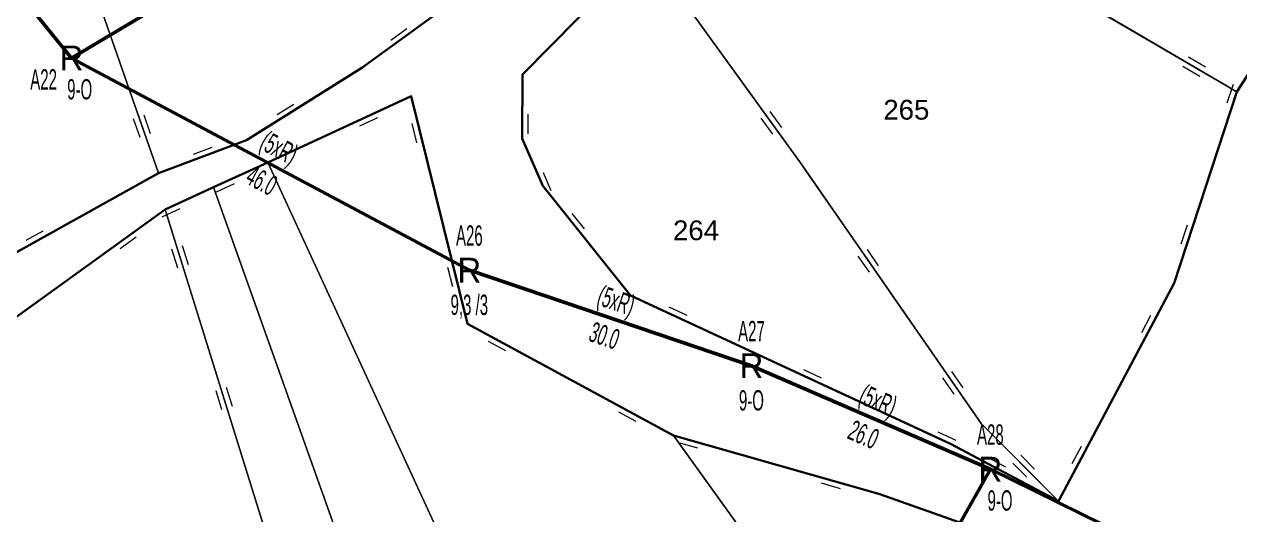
# Model space of a CAD drawing. Header units: millimetres. Extents: x 615240 to 617330, y 4151758 to 4153557.
# Drawn here: x 615829.2 to 615952.1, y 4152367.2 to 4152416.7 of the extents above; entities that cross this region are included whole.
import ezdxf
from ezdxf.enums import TextEntityAlignment as Align
from ezdxf.xclip import XClip

# ---------------------------------------------------------------- set-up
doc = ezdxf.new("R2010")
doc.units = ezdxf.units.MM
doc.header["$XCLIPFRAME"] = 2
for name, color, linetype, lineweight in [('02_ADA_ALN_YENI', 7, 'Continuous', 30), ('03_PARSEL_ALN_ESKI', 18, 'Continuous', 0), ('03_PARSEL_ALN_YENI', 171, 'Continuous', 0), ('03_PARSEL_NO_ESKI', 5, 'Continuous', 0), ('03_PARSEL_SNR_YENI', 5, 'Continuous', 0), ('06_DETAY_SNR_KROKI', 4, 'Continuous', 0), ('07_SNRTIP_GECERLI', 30, 'Continuous', 0), ('07_SNRTIP_SABIT', 18, 'Continuous', 0), ('DIREK_AG_MEVCUT', 3, 'Continuous', 25), ('HAT_AG_HAVAI_MEVCUT', 82, 'Continuous', 50), ('NOKTA_PARSEL_YENI', 30, 'Continuous', 0)]:
    doc.layers.add(name, color=color, linetype=linetype, lineweight=lineweight)
doc.styles.add('Direk', font='B_CAD')
doc.styles.get("Standard").update_dxf_attribs({"font": 'Arial'})

# ---------------------------------------------------------------- blocks, each defined once
blk = doc.blocks.new('fggg')
at = {"layer": '02_ADA_ALN_YENI', "color": 252}
for points in [[(616019.28, 4152511.72, 0), (616007.97, 4152497.23, 0), (615987.11, 4152472.98, 0), (615965.34, 4152430.88, 0), (615951.85, 4152409.91, 0), (615945.53, 4152390.56, 0), (615933.82, 4152368.51, 0), (615922.89, 4152374.33, 0), (615890.53, 4152389.32, 0), (615881.65, 4152400.38, 0), (615879.56, 4152405.19, 0), (615879.59, 4152411.65, 0), (615890.88, 4152423.11, 0), (615894.74, 4152420.7, 0), (615909.83, 4152436.63, 0), (615909.83, 4152436.63, 0), (615913.16, 4152450.59, 0), (615926.42, 4152476.19, 0), (615944.46, 4152504.53, 0), (615952.33, 4152515.83, 0)], [(615824.07, 4152457.26, 0), (615837.67, 4152457.2, 0), (615846.6, 4152460.28, 0), (615862.2, 4152465.2, 0), (615873.45, 4152470.33, 0), (615884.75, 4152475.76, 0), (615894.05, 4152480.78, 0), (615908.4, 4152491.33, 0), (615914.61, 4152496.49, 0), (615914.12, 4152490.65, 0), (615906.6, 4152476.74, 0), (615904.67, 4152472.52, 0), (615899.54, 4152461.82, 0), (615893.24, 4152451.24, 0), (615884.83, 4152437.7, 0), (615884.83, 4152437.7, 0), (615880.37, 4152433, 0), (615871.19, 4152418.01, 0), (615863.35, 4152412.32, 0), (615851.68, 4152405.01, 0), (615842.75, 4152401.69, 0), (615826.14, 4152392.46, 0)], [(615826.8, 4152386, 0), (615843.44, 4152398.01, 0), (615848.33, 4152400.25, 0), (615853.81, 4152402.77, 0), (615868.33, 4152409.45, 0), (615874.04, 4152386.46, 0), (615894.88, 4152375.16, 0), (615915.75, 4152369.21, 0), (615931.44, 4152363.67, 0), (615925.23, 4152333.75, 0), (615921.49, 4152309.89, 0), (615910.98, 4152278.86, 0), (615892.58, 4152276.16, 0), (615883.07, 4152267.28, 0), (615848.81, 4152255.6, 0), (615819.7, 4152258.29, 0)]]:
    blk.add_polyline3d(points, dxfattribs=at)
at = {"layer": '03_PARSEL_ALN_ESKI', "color": 252}
for p in [(615918.71, 4152408.09), (615897.44, 4152395.9)]:
    blk.add_point(p, dxfattribs=at)
at = {"layer": '03_PARSEL_ALN_YENI', "color": 252}
for points in [[(615987.11, 4152472.98, 0), (615965.34, 4152430.88, 0), (615951.85, 4152409.91, 0), (615930.11, 4152422.61, 0), (615909.83, 4152436.63, 0), (615913.16, 4152450.59, 0), (615926.42, 4152476.19, 0), (615944.46, 4152504.53, 0), (615968.43, 4152487.88, 0), (615987.11, 4152472.98, 0)], [(615860.68, 4152437.52, 0), (615871.19, 4152418.01, 0), (615863.35, 4152412.32, 0), (615851.68, 4152405.01, 0), (615842.75, 4152401.69, 0), (615834.86, 4152424.28, 0), (615838.59, 4152426.51, 0), (615838.28, 4152433.59, 0), (615844.1, 4152440.35, 0), (615852.01, 4152447.82, 0), (615860.68, 4152437.52, 0)], [(615930.11, 4152422.61, 0), (615951.85, 4152409.91, 0), (615945.53, 4152390.56, 0), (615933.82, 4152368.51, 0), (615926, 4152376.38, 0), (615907.71, 4152402.71, 0), (615894.74, 4152420.7, 0), (615909.83, 4152436.63, 0), (615930.11, 4152422.61, 0)], [(615842.75, 4152401.69, 0), (615826.14, 4152392.46, 0), (615819.05, 4152387.99, 0), (615808.41, 4152382.93, 0), (615804.2, 4152392.84, 0), (615798.5, 4152403.65, 0), (615807.49, 4152409.17, 0), (615817.33, 4152414.81, 0), (615834.86, 4152424.28, 0), (615842.75, 4152401.69, 0)], [(615894.74, 4152420.7, 0), (615907.71, 4152402.71, 0), (615926, 4152376.38, 0), (615933.82, 4152368.51, 0), (615922.89, 4152374.33, 0), (615890.53, 4152389.32, 0), (615881.65, 4152400.38, 0), (615879.56, 4152405.19, 0), (615879.59, 4152411.65, 0), (615890.88, 4152423.11, 0), (615894.74, 4152420.7, 0)], [(615910.98, 4152278.86, 0), (615853.81, 4152402.77, 0), (615868.33, 4152409.45, 0), (615874.04, 4152386.46, 0), (615894.88, 4152375.16, 0), (615913.41, 4152349.39, 0), (615925.23, 4152333.75, 0), (615921.49, 4152309.89, 0), (615910.98, 4152278.86, 0)], [(615892.58, 4152276.16, 0), (615848.33, 4152400.25, 0), (615853.81, 4152402.77, 0), (615910.98, 4152278.86, 0), (615892.58, 4152276.16, 0)], [(615865.35, 4152325.42, 0), (615856.82, 4152354.99, 0), (615843.44, 4152398.01, 0), (615848.33, 4152400.25, 0), (615892.58, 4152276.16, 0), (615883.07, 4152267.28, 0), (615875.85, 4152290.73, 0), (615865.35, 4152325.42, 0)], [(615802.34, 4152353.31, 0), (615816.29, 4152358.31, 0), (615810.34, 4152379.38, 0), (615826.8, 4152386, 0), (615843.44, 4152398.01, 0), (615856.82, 4152354.99, 0), (615865.35, 4152325.42, 0), (615875.85, 4152290.73, 0), (615883.07, 4152267.28, 0), (615848.81, 4152255.6, 0), (615819.7, 4152258.29, 0), (615812.91, 4152295.49, 0), (615807.12, 4152327.11, 0), (615802.34, 4152353.31, 0)], [(615894.88, 4152375.16, 0), (615915.75, 4152369.21, 0), (615931.44, 4152363.67, 0), (615925.23, 4152333.75, 0), (615913.41, 4152349.39, 0), (615894.88, 4152375.16, 0)]]:
    blk.add_polyline3d(points, close=True, dxfattribs=at)
at = {"layer": '03_PARSEL_SNR_YENI', "color": 252}
for p, q in [((615868.33, 4152409.45, 0.95), (615863.79, 4152407.36, 0.95)), ((615863.79, 4152407.36, 0.95), (615854.7, 4152403.18, 0.95)), ((615864.93, 4152407.27, 0.95), (615863.11, 4152406.43, 0.95)), ((615854.7, 4152403.18, 0.95), (615853.81, 4152402.77, 0.95)), ((615853.81, 4152402.77, 0.95), (615849.27, 4152400.68, 0.95)), ((615849.27, 4152400.68, 0.95), (615848.33, 4152400.25, 0.95)), ((615850.41, 4152400.59, 0.95), (615848.59, 4152399.76, 0.95)), ((615848.33, 4152400.25, 0.95), (615843.78, 4152398.16, 0.95)), ((615843.44, 4152398.01, 0.95), (615839.38, 4152395.08, 0.95)), ((615844.93, 4152398.07, 0.95), (615843.11, 4152397.24, 0.95)), ((615843.78, 4152398.16, 0.95), (615843.44, 4152398.01, 0.95)), ((615843.44, 4152398.01, 0.95), (615844.92, 4152393.23, 0.95)), ((615839.38, 4152395.08, 0.95), (615831.27, 4152389.23, 0.95)), ((615840.52, 4152395.21, 0.95), (615838.9, 4152394.04, 0.95)), ((615845.16, 4152394.35, 0.95), (615845.76, 4152392.44, 0.95)), ((615844.09, 4152394.02, 0.95), (615844.68, 4152392.11, 0.95)), ((615844.92, 4152393.23, 0.95), (615847.89, 4152383.68, 0.95)), ((615831.27, 4152389.23, 0.95), (615827.22, 4152386.3, 0.95)), ((615847.89, 4152383.68, 0.95), (615849.38, 4152378.91, 0.95)), ((615848.55, 4152379.7, 0.95), (615849.14, 4152377.79, 0.95)), ((615849.62, 4152380.03, 0.95), (615850.21, 4152378.12, 0.95)), ((615849.38, 4152378.91, 0.95), (615852.35, 4152369.36, 0.95)), ((615852.35, 4152369.36, 0.95), (615853.84, 4152364.59, 0.95))]:
    blk.add_line(p, q, dxfattribs=at)
for p in [(615868.33, 4152409.45, 620.32), (615853.81, 4152402.77, 620.32), (615853.81, 4152402.77, 619.91), (615848.33, 4152400.25, 619.91), (615848.33, 4152400.25, 620.32), (615843.44, 4152398.01, 619.91), (615843.44, 4152398.01, 619.91), (615843.44, 4152398.01, 619.91)]:
    blk.add_point(p, dxfattribs=at)
at = {"layer": '06_DETAY_SNR_KROKI', "color": 252}
for p, q in [((615837.81, 4152415.85, 0.95), (615836.16, 4152420.57, 0.95)), ((615887.37, 4152419.55, 0.95), (615880.35, 4152412.42, 0.95)), ((615898.94, 4152414.87, 0.95), (615896.02, 4152418.93, 0.95)), ((615867.4, 4152415.26, 0.95), (615871.19, 4152418.01, 0.95)), ((615947.53, 4152412.43, 0.95), (615938.9, 4152417.48, 0.95)), ((615841.1, 4152406.41, 0.95), (615837.81, 4152415.85, 0.95)), ((615863.35, 4152412.32, 0.95), (615867.4, 4152415.26, 0.95)), ((615866.26, 4152415.12, 0.95), (615867.88, 4152416.3, 0.95)), ((615904.79, 4152406.76, 0.95), (615898.94, 4152414.87, 0.95)), ((615951.85, 4152409.91, 0.95), (615954.55, 4152414.12, 0.95)), ((615948.68, 4152412.41, 0.95), (615946.95, 4152413.42, 0.95)), ((615855.92, 4152407.66, 0.95), (615863.35, 4152412.32, 0.95)), ((615879.59, 4152411.65, 0.95), (615879.57, 4152406.65, 0.95)), ((615880.35, 4152412.42, 0.95), (615879.59, 4152411.65, 0.95)), ((615948.11, 4152411.44, 0.95), (615946.38, 4152412.45, 0.95)), ((615951.85, 4152409.91, 0.95), (615947.53, 4152412.43, 0.95)), ((615950.89, 4152408.79, 0.95), (615951.51, 4152410.69, 0.95)), ((615869.22, 4152405.87, 0.95), (615868.33, 4152409.45, 0.95)), ((615950.18, 4152404.82, 0.95), (615951.74, 4152409.57, 0.95)), ((615951.74, 4152409.57, 0.95), (615951.85, 4152409.91, 0.95)), ((615854.77, 4152407.61, 0.95), (615856.47, 4152408.67, 0.95)), ((615905.83, 4152406.28, 0.95), (615904.66, 4152407.9, 0.95)), ((615840.9, 4152405.28, 0.95), (615840.24, 4152407.17, 0.95)), ((615841.96, 4152405.65, 0.95), (615841.3, 4152407.54, 0.95)), ((615851.68, 4152405.01, 0.95), (615855.92, 4152407.66, 0.95)), ((615868.91, 4152404.76, 0.95), (615868.43, 4152406.7, 0.95)), ((615879.57, 4152406.65, 0.95), (615879.56, 4152405.19, 0.95)), ((615880.14, 4152407.65, 0.95), (615880.13, 4152405.65, 0.95)), ((615904.92, 4152405.62, 0.95), (615903.75, 4152407.24, 0.95)), ((615907.71, 4152402.71, 0.95), (615904.79, 4152406.76, 0.95)), ((615842.75, 4152401.69, 0.95), (615841.1, 4152406.41, 0.95)), ((615870.42, 4152401.02, 0.95), (615869.22, 4152405.87, 0.95)), ((615846.3, 4152403.61, 0.95), (615848.18, 4152404.31, 0.95)), ((615847.44, 4152403.43, 0.95), (615851.68, 4152405.01, 0.95)), ((615879.56, 4152405.19, 0.95), (615881.55, 4152400.61, 0.95)), ((615947.08, 4152395.31, 0.95), (615950.18, 4152404.82, 0.95)), ((615842.75, 4152401.69, 0.95), (615847.44, 4152403.43, 0.95)), ((615839.25, 4152399.74, 0.95), (615842.75, 4152401.69, 0.95)), ((615881.67, 4152401.75, 0.95), (615882.47, 4152399.91, 0.95)), ((615908.88, 4152401.02, 0.95), (615907.71, 4152402.71, 0.95)), ((615872.83, 4152391.31, 0.95), (615870.42, 4152401.02, 0.95)), ((615881.55, 4152400.61, 0.95), (615881.65, 4152400.38, 0.95)), ((615881.65, 4152400.38, 0.95), (615884.78, 4152396.48, 0.95)), ((615914.59, 4152392.8, 0.95), (615908.88, 4152401.02, 0.95)), ((615830.51, 4152394.89, 0.95), (615839.25, 4152399.74, 0.95)), ((615884.59, 4152397.61, 0.95), (615885.84, 4152396.05, 0.95)), ((615829.36, 4152394.89, 0.95), (615831.11, 4152395.86, 0.95)), ((615884.78, 4152396.48, 0.95), (615890.53, 4152389.32, 0.95)), ((615946.23, 4152394.53, 0.95), (615946.86, 4152396.44, 0.95)), ((615826.14, 4152392.46, 0.95), (615830.51, 4152394.89, 0.95)), ((615945.53, 4152390.56, 0.95), (615947.08, 4152395.31, 0.95)), ((615914.7, 4152391.66, 0.95), (615913.56, 4152393.3, 0.95)), ((615915.62, 4152392.3, 0.95), (615914.48, 4152393.95, 0.95)), ((615872.53, 4152390.2, 0.95), (615872.05, 4152392.15, 0.95)), ((615917.44, 4152388.7, 0.95), (615914.59, 4152392.8, 0.95)), ((615874.04, 4152386.46, 0.95), (615872.83, 4152391.31, 0.95)), ((615943.2, 4152386.18, 0.95), (615945.53, 4152390.56, 0.95)), ((615890.53, 4152389.32, 0.95), (615895.06, 4152387.22, 0.95)), ((615894.39, 4152388.15, 0.95), (615896.21, 4152387.31, 0.95)), ((615923.15, 4152380.49, 0.95), (615917.44, 4152388.7, 0.95)), ((615895.06, 4152387.22, 0.95), (615904.14, 4152383.01, 0.95)), ((615942.24, 4152385.56, 0.95), (615943.17, 4152387.32, 0.95)), ((615877.29, 4152384.69, 0.95), (615874.04, 4152386.46, 0.95)), ((615940.86, 4152381.76, 0.95), (615943.2, 4152386.18, 0.95)), ((615877.9, 4152383.72, 0.95), (615876.15, 4152384.67, 0.95)), ((615881.69, 4152382.31, 0.95), (615877.29, 4152384.69, 0.95)), ((615890.48, 4152377.54, 0.95), (615881.69, 4152382.31, 0.95)), ((615904.14, 4152383.01, 0.95), (615908.67, 4152380.91, 0.95)), ((615908, 4152381.84, 0.95), (615909.82, 4152381, 0.95)), ((615908.67, 4152380.91, 0.95), (615917.75, 4152376.71, 0.95)), ((615923.26, 4152379.34, 0.95), (615922.12, 4152380.99, 0.95)), ((615924.18, 4152379.98, 0.95), (615923.04, 4152381.63, 0.95)), ((615936.17, 4152372.93, 0.95), (615940.86, 4152381.76, 0.95)), ((615926, 4152376.38, 0.95), (615923.15, 4152380.49, 0.95)), ((615891.09, 4152376.57, 0.95), (615889.33, 4152377.53, 0.95)), ((615894.88, 4152375.16, 0.95), (615890.48, 4152377.54, 0.95)), ((615917.75, 4152376.71, 0.95), (615922.29, 4152374.61, 0.95)), ((615930.3, 4152372.06, 0.95), (615926, 4152376.38, 0.95)), ((615896.52, 4152374.69, 0.95), (615894.88, 4152375.16, 0.95)), ((615895.9, 4152373.74, 0.95), (615894.88, 4152375.16, 0.95)), ((615901.32, 4152373.32, 0.95), (615896.52, 4152374.69, 0.95)), ((615921.61, 4152375.54, 0.95), (615923.43, 4152374.7, 0.95)), ((615922.29, 4152374.61, 0.95), (615922.89, 4152374.33, 0.95)), ((615897.32, 4152373.88, 0.95), (615895.4, 4152374.43, 0.95)), ((615901.74, 4152365.62, 0.95), (615895.9, 4152373.74, 0.95)), ((615910.94, 4152370.58, 0.95), (615901.32, 4152373.32, 0.95)), ((615922.89, 4152374.33, 0.95), (615927.31, 4152371.98, 0.95)), ((615935.2, 4152372.31, 0.95), (615936.14, 4152374.07, 0.95)), ((615926.69, 4152372.94, 0.95), (615928.45, 4152372, 0.95)), ((615930.6, 4152370.95, 0.95), (615929.19, 4152372.37, 0.95)), ((615931.4, 4152371.75, 0.95), (615929.99, 4152373.16, 0.95)), ((615933.82, 4152368.51, 0.95), (615930.3, 4152372.06, 0.95)), ((615933.82, 4152368.51, 0.95), (615936.17, 4152372.93, 0.95)), ((615927.31, 4152371.98, 0.95), (615933.82, 4152368.51, 0.95)), ((615911.75, 4152369.77, 0.95), (615909.83, 4152370.32, 0.95)), ((615915.75, 4152369.21, 0.95), (615910.94, 4152370.58, 0.95)), ((615917.3, 4152368.67, 0.95), (615915.75, 4152369.21, 0.95)), ((615926.73, 4152365.33, 0.95), (615917.3, 4152368.67, 0.95))]:
    blk.add_line(p, q, dxfattribs=at)
for p in [(615863.35, 4152412.32, 620.24), (615863.35, 4152412.32, 620.24), (615879.59, 4152411.65, 619.79), (615879.59, 4152411.65, 619.79), (615868.33, 4152409.45, 620.32), (615951.85, 4152409.91, 618.43), (615951.85, 4152409.91, 618.43), (615951.85, 4152409.91, 618.43), (615851.68, 4152405.01, 620.41), (615851.68, 4152405.01, 620.41), (615879.56, 4152405.19, 619.43), (615879.56, 4152405.19, 619.43), (615842.75, 4152401.69, 622.22), (615842.75, 4152401.69, 622.22), (615842.75, 4152401.69, 622.22), (615907.71, 4152402.71, 618.84), (615907.71, 4152402.71, 618.84), (615881.65, 4152400.38, 619.39), (615881.65, 4152400.38, 619.39), (615945.53, 4152390.56, 617.22), (615945.53, 4152390.56, 617.22), (615890.53, 4152389.32, 619.03), (615890.53, 4152389.32, 619.03), (615874.04, 4152386.46, 618.65), (615874.04, 4152386.46, 618.65), (615926, 4152376.38, 618.21), (615926, 4152376.38, 618.21), (615894.88, 4152375.16, 618.12), (615894.88, 4152375.16, 618.12), (615894.88, 4152375.16, 618.12), (615922.89, 4152374.33, 618.54), (615922.89, 4152374.33, 618.54), (615915.75, 4152369.21, 618.33), (615915.75, 4152369.21, 618.33), (615933.82, 4152368.51, 618.89), (615933.82, 4152368.51, 618.89), (615933.82, 4152368.51, 618.89)]:
    blk.add_point(p, dxfattribs=at)
at = {"layer": '07_SNRTIP_GECERLI', "color": 252}
for points in [[(615910.98, 4152278.86, 0), (615853.81, 4152402.77, 620.08)], [(615848.33, 4152400.25, 619.99), (615892.58, 4152276.16, 0)]]:
    blk.add_polyline3d(points, dxfattribs=at)
at = {"layer": '07_SNRTIP_SABIT', "color": 252}
for points in [[(615987.11, 4152472.98, 618.45), (615965.34, 4152430.88, 617.7), (615951.85, 4152409.91, 618.43)], [(615951.85, 4152409.91, 618.43), (615930.11, 4152422.61, 619.2), (615909.83, 4152436.63, 620.14)], [(615842.75, 4152401.69, 622.22), (615834.86, 4152424.28, 626.32)], [(615890.88, 4152423.11, 619.75), (615879.59, 4152411.65, 619.79)], [(615894.74, 4152420.7, 619.32), (615907.71, 4152402.71, 618.84), (615926, 4152376.38, 618.21), (615933.82, 4152368.51, 618.89)], [(615842.75, 4152401.69, 622.22), (615851.68, 4152405.01, 0), (615863.35, 4152412.32, 0), (615871.19, 4152418.01, 620.41)], [(615879.59, 4152411.65, 619.79), (615879.56, 4152405.19, 619.43), (615881.65, 4152400.38, 619.39), (615890.53, 4152389.32, 619.03), (615922.89, 4152374.33, 618.54), (615933.82, 4152368.51, 618.89)], [(615853.81, 4152402.77, 0), (615868.33, 4152409.45, 620.32)], [(615868.33, 4152409.45, 620.32), (615874.04, 4152386.46, 618.65), (615894.88, 4152375.16, 618.12)], [(615933.82, 4152368.51, 618.89), (615945.53, 4152390.56, 617.22), (615951.85, 4152409.91, 618.43)], [(615808.41, 4152382.93, 621.15), (615819.05, 4152387.99, 622.15), (615826.14, 4152392.46, 622.58), (615842.75, 4152401.69, 622.22)], [(615848.33, 4152400.25, 0), (615853.81, 4152402.77, 0)], [(615843.44, 4152398.01, 619.91), (615848.33, 4152400.25, 0)], [(615843.44, 4152398.01, 619.91), (615826.8, 4152386, 618.14), (615810.34, 4152379.38, 619.3)], [(615843.44, 4152398.01, 619.91), (615856.82, 4152354.99, 617.84), (615865.35, 4152325.42, 617.07), (615875.85, 4152290.73, 616.37), (615883.07, 4152267.28, 616.37)], [(615894.88, 4152375.16, 618.12), (615913.41, 4152349.39, 617.38), (615925.23, 4152333.75, 616.95)], [(615931.44, 4152363.67, 618.55), (615915.75, 4152369.21, 618.33), (615894.88, 4152375.16, 618.12)]]:
    blk.add_polyline3d(points, dxfattribs=at)
at = {"layer": 'NOKTA_PARSEL_YENI', "color": 252}
for p in [(615863.35, 4152412.32, 620.24), (615879.59, 4152411.65, 619.79), (615868.33, 4152409.45, 620.32), (615951.85, 4152409.91, 618.43), (615851.68, 4152405.01), (615879.56, 4152405.19, 619.43), (615842.75, 4152401.69, 622.22), (615853.81, 4152402.77), (615907.71, 4152402.71, 618.84), (615881.65, 4152400.38, 619.39), (615848.33, 4152400.25), (615843.44, 4152398.01, 619.91), (615945.53, 4152390.56, 617.22), (615890.53, 4152389.32, 619.03), (615874.04, 4152386.46, 618.65), (615926, 4152376.38, 618.21), (615894.88, 4152375.16, 618.12), (615922.89, 4152374.33, 618.54), (615915.75, 4152369.21, 618.33), (615933.82, 4152368.51, 618.89)]:
    blk.add_point(p, dxfattribs=at)
at = {"layer": '03_PARSEL_NO_ESKI', "color": 252}
for s, p in [('265', (615916.09, 4152407.09)), ('264', (615894.81, 4152394.9))]:
    blk.add_text(s, height=2, dxfattribs=at).set_placement(p)

msp = doc.modelspace()

# ---------------------------------------------------------------- linework, layer by layer
at = {"layer": 'HAT_AG_HAVAI_MEVCUT'}
for p, q in [((615833.97, 4152413.32), (615880.74, 4152441.19)), ((615833.97, 4152413.32), (615813.69, 4152438.33)), ((615833.97, 4152413.32), (615874.21, 4152391.87)), ((615874.21, 4152391.87), (615902.75, 4152382.21)), ((615926.92, 4152371.75), (615902.75, 4152382.21)), ((615926.92, 4152371.75), (615902.92, 4152329.09)), ((615926.92, 4152371.75), (615961.05, 4152354.99))]:
    msp.add_line(p, q, dxfattribs=at)

# ---------------------------------------------------------------- block references
ref = msp.add_blockref('fggg', (0, 0))
XClip(ref).set_block_clipping_path([(615240.4021353753, 4153557.293983656), (616576.5432835864, 4153557.293983656), (616576.5432835864, 4152657.5), (617142.5, 4152657.5), (617142.5, 4151777.5), (615240.4021353753, 4151757.5), (615240.4021353753, 4152657.5)])

# ---------------------------------------------------------------- texts
at = {"layer": 'DIREK_AG_MEVCUT', "style": 'Direk'}
for p in [(615833.97, 4152413.32), (615874.21, 4152391.87), (615902.75, 4152382.21), (615926.92, 4152371.75)]:
    msp.add_text('R', height=2.5, dxfattribs=at).set_placement(p, align=Align.MIDDLE_CENTER)
at = {"layer": 'DIREK_AG_MEVCUT', "width": 0.53}
for s, p in [('A22', (615831.14, 4152411.16)), ('9-O', (615834.79, 4152410.16)), ('A26', (615874.21, 4152395.37)), ('9,3 /3', (615874.21, 4152388.37)), ('A27', (615902.75, 4152385.71)), ('9-O', (615902.75, 4152378.71)), ('A28', (615926.92, 4152375.25)), ('9-O', (615927.9, 4152368.59))]:
    msp.add_text(s, height=2.05, dxfattribs=at).set_placement(p, align=Align.MIDDLE_CENTER)
at = {"layer": 'HAT_AG_HAVAI_MEVCUT', "lineweight": 30, "width": 0.53}
for rotation, p in [(331.9404, (615854.49, 4152403.34, 307937.11)), (341.2988, (615888.75, 4152387.84, 307951.37)), (336.6135, (615915.17, 4152377.76, 307951.37))]:
    msp.add_text('(5xR)', height=2.05, rotation=rotation, dxfattribs=at).set_placement(p, align=Align.CENTER)
for s, rotation, p in [('46.0', 331.9404, (615853.69, 4152401.84, 307937.11)), ('30.0', 341.2988, (615888.21, 4152386.23, 307951.37)), ('26.0', 336.6135, (615914.5, 4152376.2, 307951.37))]:
    msp.add_text(s, height=2.05, rotation=rotation, dxfattribs=at).set_placement(p, align=Align.TOP_CENTER)

doc.saveas('drawing.dxf')
